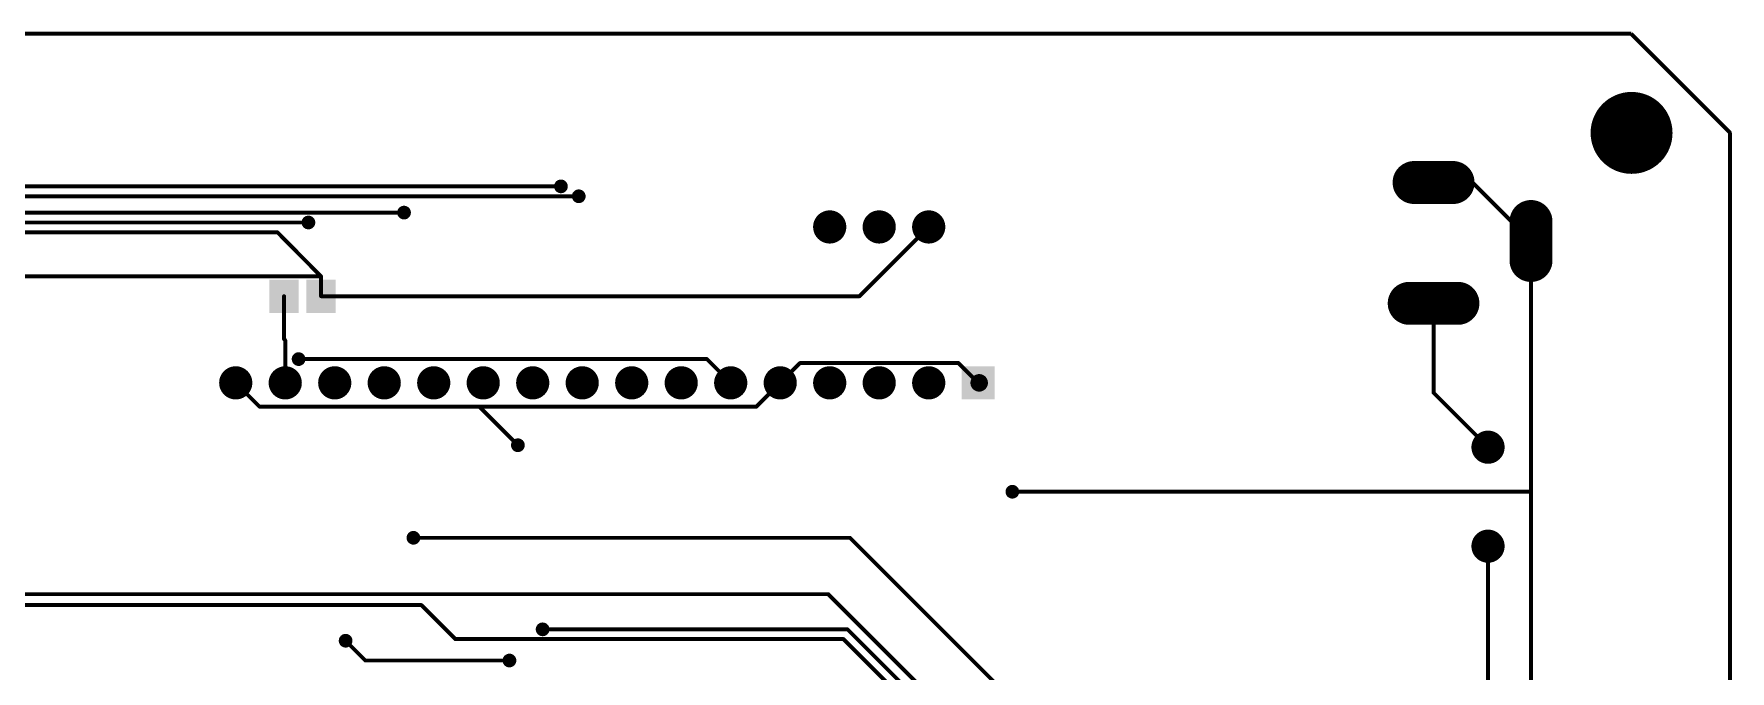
# Model space of a CAD drawing. Header units: millimetres. Extents: x 0 to 677, y 0 to 574.
# Drawn here: x 371.7 to 458.8, y 390 to 422.7 of the extents above; entities that cross this region are included whole.
import ezdxf

# ---------------------------------------------------------------- set-up
doc = ezdxf.new("R2010")
doc.units = ezdxf.units.MM
for name, color, linetype in [('BottomLayer', 5, 'Continuous'), ('BottomSolder', 6, 'Continuous'), ('TopSolder', 250, 'Continuous')]:
    doc.layers.add(name, color=color, linetype=linetype)
doc.layers.add('Layer2', color=7, linetype='Continuous', lineweight=70)
doc.layers.add('PadHoleLayer', color=7, linetype='Continuous', true_color=0xffffff)
doc.layers.add('ViaHoleLayer', color=7, linetype='Continuous', true_color=0xffffff)

msp = doc.modelspace()

# ---------------------------------------------------------------- linework, layer by layer
at = {"layer": 'BottomLayer'}
for points, const_width in [([(442.566, 415.047), (444.566, 415.047)], 2), ([(398.786, 414.85), (335.286, 414.85)], 0.2), ([(399.7, 414.342), (335.794, 414.342)], 0.2), ([(445.566, 415.047), (443.566, 415.047)], 0.2), ([(448.566, 412.047), (445.566, 415.047)], 0.2), ([(390.734, 413.504), (335.972, 413.504)], 0.2), ([(448.566, 411.047), (448.566, 413.047)], 2), ([(385.828, 412.996), (336.226, 412.996)], 0.2), ([(384.242, 412.488), (345.776, 412.488)], 0.2), ([(386.477, 410.228), (384.242, 412.488)], 0.2), ([(417.658, 412.768), (414.102, 409.212)], 0.2), ([(448.566, 388.685), (448.566, 412.047)], 0.2), ([(386.477, 410.228), (352.473, 410.228)], 0.2), ([(386.477, 409.212), (386.477, 410.228)], 0.2), ([(384.577, 407.012), (384.577, 409.212)], 0.2), ([(414.102, 409.212), (386.477, 409.212)], 0.2), ([(442.316, 408.847), (444.816, 408.847)], 2), ([(443.566, 404.259), (443.566, 408.847)], 0.2), ([(384.638, 406.951), (384.577, 407.012)], 0.2), ([(384.638, 404.767), (384.638, 406.951)], 0.2), ([(406.279, 405.986), (385.324, 405.986)], 0.2), ([(407.498, 404.767), (406.279, 405.986)], 0.2), ([(411.054, 405.783), (410.038, 404.767)], 0.2), ([(419.182, 405.783), (411.054, 405.783)], 0.2), ([(420.198, 404.767), (419.182, 405.783)], 0.2), ([(383.317, 403.547), (382.098, 404.767)], 0.2), ([(410.038, 404.767), (408.819, 403.547)], 0.2), ([(446.36, 401.465), (443.566, 404.259)], 0.2), ([(394.595, 403.547), (383.317, 403.547)], 0.2), ([(408.819, 403.547), (394.595, 403.547)], 0.2), ([(396.576, 401.566), (394.595, 403.547)], 0.2), ([(448.519, 399.179), (421.951, 399.179)], 0.2), ([(413.619, 396.816), (391.217, 396.816)], 0.2), ([(423.246, 387.19), (413.619, 396.816)], 0.2), ([(446.36, 389.019), (446.36, 396.385)], 0.2), ([(412.502, 393.921), (363.124, 393.921)], 0.2), ([(391.623, 393.362), (363.454, 393.362)], 0.2), ([(393.368, 391.617), (391.623, 393.362)], 0.2), ([(420.706, 385.717), (412.502, 393.921)], 0.2), ([(413.281, 391.617), (393.368, 391.617)], 0.2), ([(413.492, 392.117), (397.846, 392.117)], 0.2), ([(415.626, 389.273), (413.281, 391.617)], 0.2), ([(418.166, 387.444), (413.492, 392.117)], 0.2), ([(388.753, 390.517), (387.737, 391.533)], 0.2), ([(396.144, 390.517), (388.753, 390.517)], 0.2)]:
    msp.add_lwpolyline(points, dxfattribs=dict(at, const_width=const_width))
for points, const_width in [([(443.066, 415.047, -1), (442.066, 415.047, -1)], 1), ([(445.066, 415.047, -1), (444.066, 415.047, -1)], 1), ([(398.911, 414.85, -1), (398.661, 414.85, -1)], 0.25), ([(398.836, 414.85, -1), (398.736, 414.85, -1)], 0.1), ([(399.825, 414.342, -1), (399.575, 414.342, -1)], 0.25), ([(399.75, 414.342, -1), (399.65, 414.342, -1)], 0.1), ([(443.616, 415.047, -1), (443.516, 415.047, -1)], 0.1), ([(445.616, 415.047, -1), (445.516, 415.047, -1)], 0.1), ([(445.616, 415.047, -1), (445.516, 415.047, -1)], 0.1), ([(390.859, 413.504, -1), (390.609, 413.504, -1)], 0.25), ([(390.784, 413.504, -1), (390.684, 413.504, -1)], 0.1), ([(412.953, 412.768, -1), (412.203, 412.768, -1)], 0.75), ([(415.493, 412.768, -1), (414.743, 412.768, -1)], 0.75), ([(418.033, 412.768, -1), (417.283, 412.768, -1)], 0.75), ([(449.066, 413.047, -1), (448.066, 413.047, -1)], 1), ([(384.292, 412.488, -1), (384.192, 412.488, -1)], 0.1), ([(384.292, 412.488, -1), (384.192, 412.488, -1)], 0.1), ([(385.953, 412.996, -1), (385.703, 412.996, -1)], 0.25), ([(385.878, 412.996, -1), (385.778, 412.996, -1)], 0.1), ([(417.708, 412.768, -1), (417.608, 412.768, -1)], 0.1), ([(449.066, 411.047, -1), (448.066, 411.047, -1)], 1), ([(448.616, 412.047, -1), (448.516, 412.047, -1)], 0.1), ([(448.616, 412.047, -1), (448.516, 412.047, -1)], 0.1), ([(386.527, 410.228, -1), (386.427, 410.228, -1)], 0.1), ([(386.527, 410.228, -1), (386.427, 410.228, -1)], 0.1), ([(386.527, 410.228, -1), (386.427, 410.228, -1)], 0.1), ([(384.627, 409.212, -1), (384.527, 409.212, -1)], 0.1), ([(386.527, 409.212, -1), (386.427, 409.212, -1)], 0.1), ([(386.527, 409.212, -1), (386.427, 409.212, -1)], 0.1), ([(414.152, 409.212, -1), (414.052, 409.212, -1)], 0.1), ([(414.152, 409.212, -1), (414.052, 409.212, -1)], 0.1), ([(442.816, 408.847, -1), (441.816, 408.847, -1)], 1), ([(445.316, 408.847, -1), (444.316, 408.847, -1)], 1), ([(443.616, 408.847, -1), (443.516, 408.847, -1)], 0.1), ([(384.627, 407.012, -1), (384.527, 407.012, -1)], 0.1), ([(384.627, 407.012, -1), (384.527, 407.012, -1)], 0.1), ([(384.688, 406.951, -1), (384.588, 406.951, -1)], 0.1), ([(384.688, 406.951, -1), (384.588, 406.951, -1)], 0.1), ([(385.449, 405.986, -1), (385.199, 405.986, -1)], 0.25), ([(385.374, 405.986, -1), (385.274, 405.986, -1)], 0.1), ([(406.329, 405.986, -1), (406.229, 405.986, -1)], 0.1), ([(406.329, 405.986, -1), (406.229, 405.986, -1)], 0.1), ([(411.104, 405.783, -1), (411.004, 405.783, -1)], 0.1), ([(411.104, 405.783, -1), (411.004, 405.783, -1)], 0.1), ([(419.232, 405.783, -1), (419.132, 405.783, -1)], 0.1), ([(419.232, 405.783, -1), (419.132, 405.783, -1)], 0.1), ([(382.473, 404.767, -1), (381.723, 404.767, -1)], 0.75), ([(382.148, 404.767, -1), (382.048, 404.767, -1)], 0.1), ([(385.013, 404.767, -1), (384.263, 404.767, -1)], 0.75), ([(384.688, 404.767, -1), (384.588, 404.767, -1)], 0.1), ([(387.553, 404.767, -1), (386.803, 404.767, -1)], 0.75), ([(390.093, 404.767, -1), (389.343, 404.767, -1)], 0.75), ([(392.633, 404.767, -1), (391.883, 404.767, -1)], 0.75), ([(395.173, 404.767, -1), (394.423, 404.767, -1)], 0.75), ([(397.713, 404.767, -1), (396.963, 404.767, -1)], 0.75), ([(400.253, 404.767, -1), (399.503, 404.767, -1)], 0.75), ([(402.793, 404.767, -1), (402.043, 404.767, -1)], 0.75), ([(405.333, 404.767, -1), (404.583, 404.767, -1)], 0.75), ([(407.873, 404.767, -1), (407.123, 404.767, -1)], 0.75), ([(407.548, 404.767, -1), (407.448, 404.767, -1)], 0.1), ([(410.413, 404.767, -1), (409.663, 404.767, -1)], 0.75), ([(410.088, 404.767, -1), (409.988, 404.767, -1)], 0.1), ([(410.088, 404.767, -1), (409.988, 404.767, -1)], 0.1), ([(412.953, 404.767, -1), (412.203, 404.767, -1)], 0.75), ([(415.493, 404.767, -1), (414.743, 404.767, -1)], 0.75), ([(418.033, 404.767, -1), (417.283, 404.767, -1)], 0.75), ([(420.248, 404.767, -1), (420.148, 404.767, -1)], 0.1), ([(443.616, 404.259, -1), (443.516, 404.259, -1)], 0.1), ([(443.616, 404.259, -1), (443.516, 404.259, -1)], 0.1), ([(383.367, 403.547, -1), (383.267, 403.547, -1)], 0.1), ([(383.367, 403.547, -1), (383.267, 403.547, -1)], 0.1), ([(394.645, 403.547, -1), (394.545, 403.547, -1)], 0.1), ([(394.645, 403.547, -1), (394.545, 403.547, -1)], 0.1), ([(394.645, 403.547, -1), (394.545, 403.547, -1)], 0.1), ([(408.869, 403.547, -1), (408.769, 403.547, -1)], 0.1), ([(408.869, 403.547, -1), (408.769, 403.547, -1)], 0.1), ([(446.735, 401.465, -1), (445.985, 401.465, -1)], 0.75), ([(396.701, 401.566, -1), (396.451, 401.566, -1)], 0.25), ([(396.626, 401.566, -1), (396.526, 401.566, -1)], 0.1), ([(446.41, 401.465, -1), (446.31, 401.465, -1)], 0.1), ([(422.076, 399.179, -1), (421.826, 399.179, -1)], 0.25), ([(422.001, 399.179, -1), (421.901, 399.179, -1)], 0.1), ([(448.569, 399.179, -1), (448.469, 399.179, -1)], 0.1), ([(391.342, 396.816, -1), (391.092, 396.816, -1)], 0.25), ([(391.267, 396.816, -1), (391.167, 396.816, -1)], 0.1), ([(413.669, 396.816, -1), (413.569, 396.816, -1)], 0.1), ([(413.669, 396.816, -1), (413.569, 396.816, -1)], 0.1), ([(446.735, 396.385, -1), (445.985, 396.385, -1)], 0.75), ([(446.41, 396.385, -1), (446.31, 396.385, -1)], 0.1), ([(391.673, 393.362, -1), (391.573, 393.362, -1)], 0.1), ([(391.673, 393.362, -1), (391.573, 393.362, -1)], 0.1), ([(412.552, 393.921, -1), (412.452, 393.921, -1)], 0.1), ([(412.552, 393.921, -1), (412.452, 393.921, -1)], 0.1), ([(387.862, 391.533, -1), (387.612, 391.533, -1)], 0.25), ([(393.418, 391.617, -1), (393.318, 391.617, -1)], 0.1), ([(393.418, 391.617, -1), (393.318, 391.617, -1)], 0.1), ([(397.971, 392.117, -1), (397.721, 392.117, -1)], 0.25), ([(397.896, 392.117, -1), (397.796, 392.117, -1)], 0.1), ([(413.331, 391.617, -1), (413.231, 391.617, -1)], 0.1), ([(413.331, 391.617, -1), (413.231, 391.617, -1)], 0.1), ([(413.542, 392.117, -1), (413.442, 392.117, -1)], 0.1), ([(413.542, 392.117, -1), (413.442, 392.117, -1)], 0.1), ([(387.787, 391.533, -1), (387.687, 391.533, -1)], 0.1), ([(388.803, 390.517, -1), (388.703, 390.517, -1)], 0.1), ([(388.803, 390.517, -1), (388.703, 390.517, -1)], 0.1), ([(396.269, 390.517, -1), (396.019, 390.517, -1)], 0.25), ([(396.194, 390.517, -1), (396.094, 390.517, -1)], 0.1)]:
    msp.add_lwpolyline(points, format="xyb", close=True, dxfattribs=dict(at, const_width=const_width))
for points in [[(385.227, 409.962), (385.227, 408.462), (383.927, 409.962), (383.927, 408.462)], [(387.127, 409.962), (387.127, 408.462), (385.827, 409.962), (385.827, 408.462)], [(420.948, 405.517), (420.948, 404.017), (419.448, 405.517), (419.448, 404.017)]]:
    msp.add_solid(points, dxfattribs=at)
at = {"layer": 'BottomSolder', "const_width": 2.203}
for points in [[(442.566, 415.047), (444.566, 415.047)], [(448.566, 411.047), (448.566, 413.047)], [(442.316, 408.847), (444.816, 408.847)]]:
    msp.add_lwpolyline(points, dxfattribs=at)
at = {"layer": 'BottomSolder'}
for points, const_width in [([(443.117, 415.047, -1), (442.015, 415.047, -1)], 1.102), ([(445.117, 415.047, -1), (444.015, 415.047, -1)], 1.102), ([(398.962, 414.85, -1), (398.61, 414.85, -1)], 0.352), ([(399.876, 414.342, -1), (399.524, 414.342, -1)], 0.352), ([(390.91, 413.504, -1), (390.558, 413.504, -1)], 0.352), ([(413.004, 412.768, -1), (412.152, 412.768, -1)], 0.852), ([(415.544, 412.768, -1), (414.692, 412.768, -1)], 0.852), ([(418.084, 412.768, -1), (417.232, 412.768, -1)], 0.852), ([(449.117, 413.047, -1), (448.015, 413.047, -1)], 1.102), ([(386.004, 412.996, -1), (385.652, 412.996, -1)], 0.352), ([(449.117, 411.047, -1), (448.015, 411.047, -1)], 1.102), ([(442.867, 408.847, -1), (441.765, 408.847, -1)], 1.102), ([(445.367, 408.847, -1), (444.265, 408.847, -1)], 1.102), ([(382.524, 404.767, -1), (381.672, 404.767, -1)], 0.852), ([(385.064, 404.767, -1), (384.212, 404.767, -1)], 0.852), ([(385.5, 405.986, -1), (385.148, 405.986, -1)], 0.352), ([(387.604, 404.767, -1), (386.752, 404.767, -1)], 0.852), ([(390.144, 404.767, -1), (389.292, 404.767, -1)], 0.852), ([(392.684, 404.767, -1), (391.832, 404.767, -1)], 0.852), ([(395.224, 404.767, -1), (394.372, 404.767, -1)], 0.852), ([(397.764, 404.767, -1), (396.912, 404.767, -1)], 0.852), ([(400.304, 404.767, -1), (399.452, 404.767, -1)], 0.852), ([(402.844, 404.767, -1), (401.992, 404.767, -1)], 0.852), ([(405.384, 404.767, -1), (404.532, 404.767, -1)], 0.852), ([(407.924, 404.767, -1), (407.072, 404.767, -1)], 0.852), ([(410.464, 404.767, -1), (409.612, 404.767, -1)], 0.852), ([(413.004, 404.767, -1), (412.152, 404.767, -1)], 0.852), ([(415.544, 404.767, -1), (414.692, 404.767, -1)], 0.852), ([(418.084, 404.767, -1), (417.232, 404.767, -1)], 0.852), ([(446.786, 401.465, -1), (445.934, 401.465, -1)], 0.852), ([(396.752, 401.566, -1), (396.4, 401.566, -1)], 0.352), ([(422.126, 399.179, -1), (421.775, 399.179, -1)], 0.352), ([(391.392, 396.816, -1), (391.041, 396.816, -1)], 0.352), ([(446.786, 396.385, -1), (445.934, 396.385, -1)], 0.852), ([(387.913, 391.533, -1), (387.561, 391.533, -1)], 0.352), ([(398.022, 392.117, -1), (397.67, 392.117, -1)], 0.352), ([(396.32, 390.517, -1), (395.968, 390.517, -1)], 0.352)]:
    msp.add_lwpolyline(points, format="xyb", close=True, dxfattribs=dict(at, const_width=const_width))
for points in [[(385.329, 410.063), (385.329, 408.36), (383.825, 410.063), (383.825, 408.36)], [(387.229, 410.063), (387.229, 408.36), (385.725, 410.063), (385.725, 408.36)], [(421.05, 405.618), (421.05, 403.915), (419.346, 405.618), (419.346, 403.915)]]:
    msp.add_solid(points, dxfattribs=at)
at = {"layer": 'Layer2', "color": 0}
for p, q in [((453.701, 422.674), (303.841, 422.674)), ((458.781, 417.594), (453.701, 422.674)), ((458.781, 307.866), (458.781, 417.619))]:
    msp.add_line(p, q, dxfattribs=at)
at = {"layer": 'PadHoleLayer'}
for points, const_width in [([(454.476, 417.594, -1), (452.976, 417.594, -1)], 1.5), ([(443.241, 415.047, 1), (443.991, 415.047, 1)], 0.75), ([(412.353, 412.768, 1), (412.803, 412.768, 1)], 0.45), ([(414.893, 412.768, 1), (415.343, 412.768, 1)], 0.45), ([(417.433, 412.768, 1), (417.883, 412.768, 1)], 0.45), ([(448.191, 411.997, 1), (448.941, 411.997, 1)], 0.75), ([(443.141, 408.847, 1), (443.891, 408.847, 1)], 0.75), ([(381.873, 404.767, 1), (382.323, 404.767, 1)], 0.45), ([(384.413, 404.767, 1), (384.863, 404.767, 1)], 0.45), ([(386.953, 404.767, 1), (387.403, 404.767, 1)], 0.45), ([(389.493, 404.767, 1), (389.943, 404.767, 1)], 0.45), ([(392.033, 404.767, 1), (392.483, 404.767, 1)], 0.45), ([(394.573, 404.767, 1), (395.023, 404.767, 1)], 0.45), ([(397.113, 404.767, 1), (397.563, 404.767, 1)], 0.45), ([(399.653, 404.767, 1), (400.103, 404.767, 1)], 0.45), ([(402.193, 404.767, 1), (402.643, 404.767, 1)], 0.45), ([(404.733, 404.767, 1), (405.183, 404.767, 1)], 0.45), ([(407.273, 404.767, 1), (407.723, 404.767, 1)], 0.45), ([(409.813, 404.767, 1), (410.263, 404.767, 1)], 0.45), ([(412.353, 404.767, 1), (412.803, 404.767, 1)], 0.45), ([(414.893, 404.767, 1), (415.343, 404.767, 1)], 0.45), ([(417.433, 404.767, 1), (417.883, 404.767, 1)], 0.45), ([(420.023, 404.767, 1), (420.473, 404.767, 1)], 0.45), ([(446.185, 401.465, 1), (446.635, 401.465, 1)], 0.45), ([(446.185, 396.385, 1), (446.635, 396.385, 1)], 0.45)]:
    msp.add_lwpolyline(points, format="xyb", close=True, dxfattribs=dict(at, const_width=const_width))
at = {"layer": 'TopSolder', "color": 0, "const_width": 2.102}
msp.add_lwpolyline([(454.777, 417.594, -1), (452.675, 417.594, -1)], format="xyb", close=True, dxfattribs=at)
at = {"layer": 'ViaHoleLayer', "const_width": 0.15}
for points in [[(398.711, 414.85, 1), (398.861, 414.85, 1)], [(399.625, 414.342, 1), (399.775, 414.342, 1)], [(390.659, 413.504, 1), (390.809, 413.504, 1)], [(385.753, 412.996, 1), (385.903, 412.996, 1)], [(385.249, 405.986, 1), (385.399, 405.986, 1)], [(396.501, 401.566, 1), (396.651, 401.566, 1)], [(421.876, 399.179, 1), (422.026, 399.179, 1)], [(391.142, 396.816, 1), (391.292, 396.816, 1)], [(387.662, 391.533, 1), (387.812, 391.533, 1)], [(397.771, 392.117, 1), (397.921, 392.117, 1)], [(396.069, 390.517, 1), (396.219, 390.517, 1)]]:
    msp.add_lwpolyline(points, format="xyb", close=True, dxfattribs=at)

doc.saveas('drawing.dxf')
